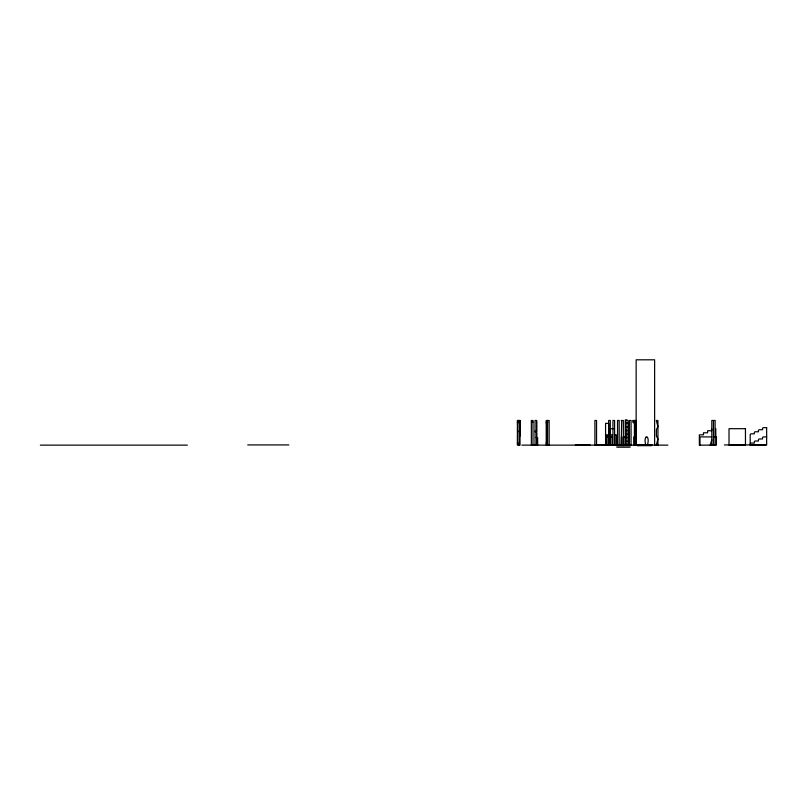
<?xml version="1.0" encoding="UTF-8"?>
<svg xmlns="http://www.w3.org/2000/svg" width="807" height="807" viewBox="0 0 807 807"><rect width="100%" height="100%" fill="white"/><g stroke="black" fill="none" stroke-linecap="round" stroke-linejoin="round"><path stroke-width="1.21" d="M606.682 436.91L607.197 436.395L607.197 436.91M625.859 445.131L626.373 436.395L625.859 420.467L628.017 420.467L628.017 445.131M634.413 437.424L634.917 436.91L636.057 437.424M645.802 445.131C642.755 434.166 650.503 434.166 647.446 445.131M656.293 445.131L657.937 438.968L656.394 436.073L656.394 429.526L657.937 426.631L656.293 420.467L657.937 420.467L657.937 445.131M710.16 445.131L711.814 439.815M536.252 437.152L537.623 437.515L537.654 445.131M626.918 419.953L625.274 419.953L625.274 423.029L626.918 423.029M517.388 422.111L519.032 422.111M531.359 422.111L533.003 422.111M546.228 422.111L547.872 422.111M517.388 422.929L517.902 422.929M546.228 422.929L546.743 422.929M627.372 423.362L629.268 423.362L629.268 445.131M626.918 423.544L625.274 423.544L625.274 426.631L626.918 426.631M627.493 426.631L629.268 426.631M626.918 427.145L625.274 427.145L625.274 430.232L626.918 430.232M613.723 428.688L610.163 428.688L610.163 445.131M626.918 430.746L625.274 430.746L625.274 433.823L626.918 433.823M518.901 431.251L520.031 431.251M535.031 431.251L535.545 431.251M518.901 431.765L520.031 431.765M535.031 431.765L535.545 431.765M626.918 434.337L625.274 434.337L625.274 437.424M606.682 436.395L608.841 436.395L608.841 445.131M606.551 436.91L608.841 436.91M610.627 436.91L612.271 436.91M625.849 436.91L623.69 436.91L623.69 445.646M634.413 436.91L633.899 436.91L633.899 445.131M711.734 436.91L699.982 436.91L699.982 445.131M713.459 436.91L716.434 436.91L716.434 445.131L699.346 445.131L699.346 434.852L703.452 434.852L703.452 432.794L707.568 432.794L707.568 430.746L711.683 430.746L711.683 428.688M766.65 436.91L763.563 436.91A1.029 1.029 0 0 0 762.534 437.939L762.534 438.968L759.458 438.968A1.029 1.029 0 0 0 758.429 439.997L758.429 441.026L755.342 441.026A1.029 1.029 0 0 0 754.313 442.054L754.313 443.083L751.226 443.083A1.029 1.029 0 0 0 750.197 444.102M626.918 437.424C625.294 438.494 622.954 436.305 624.204 437.424M645.802 437.424L647.446 437.424M626.918 437.939L625.274 437.939L625.274 441.026L626.918 441.026M626.918 441.54L625.274 441.54L625.274 445.131M517.388 442.67L517.902 442.67M546.228 442.67L546.743 442.67M517.388 443.487L517.902 443.487M546.228 443.487L546.743 443.487L546.743 422.111M625.274 444.102L626.918 444.102M536.009 444.314L537.654 444.314M606.037 444.617L596.444 444.617L596.444 445.131M635.452 444.617L651.905 444.617M247.729 444.929L288.825 444.929M724.383 444.929L765.48 444.929M40.35 445.131L187.355 445.131M521.907 445.131L667.883 445.131M616.8 447.189L630.166 447.189M715.789 428.688L715.789 436.91M715.103 445.131L715.103 420.467L711.814 420.467L711.814 445.131M713.459 420.467L713.459 445.131M654.628 445.131L654.628 359.811L636.148 359.811L636.148 445.131M651.562 444.617L651.562 445.646L637.167 445.646L637.167 444.617M650.876 444.617L650.876 445.131M650.018 444.617L650.018 445.646M638.71 444.617L638.71 445.646M636.481 444.617L636.481 445.131M636.057 445.131L636.057 420.467L632.759 420.467L632.759 422.111A1.644 1.644 0 0 1 634.413 423.756M634.413 420.467L634.413 445.131M631.064 445.131L631.064 420.467L629.41 420.467L629.41 445.131M630.681 445.131L630.681 445.646L616.286 445.646L616.366 434.852L614.722 434.852L614.722 445.131M629.157 423.362L629.157 424.119M625.788 423.029L625.788 423.544M625.788 426.631L625.788 427.145M625.788 430.232L625.788 430.746M625.788 433.823L625.788 434.337M623.347 445.131L623.347 420.467L621.188 420.467L621.703 420.972L621.188 445.131M623.054 436.91L623.054 445.131M621.41 436.91L621.41 445.131M619.181 445.131L619.181 420.467L617.537 420.467L617.537 445.131M614.591 445.131L614.591 420.467L612.947 420.467L612.947 445.131M612.271 445.131L612.271 434.852L610.627 434.852L610.627 445.131M610.304 445.131L610.304 420.467L608.66 420.467L608.66 445.131M608.76 435.457L608.76 423.362L605.573 423.362L605.573 445.131M608.196 445.131L608.196 434.852L606.551 434.852L606.682 445.131M604.15 444.617L604.15 445.131M603.122 444.617L603.122 445.131M596.544 445.131L596.544 420.467L594.9 420.467L594.9 445.131M589.846 445.131L589.846 444.617L583.168 444.617L583.168 445.131M588.303 444.617L588.303 445.131M584.712 444.617L584.712 445.131M582.14 445.131L582.14 444.617L575.452 444.617L575.452 445.131M580.596 444.617L580.596 445.131M576.995 444.617L576.995 445.131M549.143 445.131L549.143 420.467L546.228 420.467L546.228 445.131M547.499 420.467L547.499 445.131M536.685 445.131L536.685 420.467L535.031 420.467L535.031 445.131M536.574 421.284L536.574 424.371M536.574 425.188L536.574 428.275M536.574 429.102L536.574 432.179M536.574 433.006L536.574 436.093M533.003 445.131L533.003 420.467L531.359 420.467L531.359 445.131M519.93 421.284L519.93 424.371M519.93 425.188L519.93 428.275M519.93 429.102L519.93 432.179M519.93 433.006L519.93 436.093M519.032 420.467L519.032 445.131M536.332 437.596C536.847 440.299 537.724 436.779 536.332 437.596M536.584 440.138L537.079 440.269L536.584 440.138M536.584 439.311L537.079 439.442L536.584 439.311M536.584 440.955L537.079 441.086L536.584 440.955M536.584 442.599L537.079 442.73L536.584 442.599M536.584 441.782L537.079 441.913L536.584 441.782M536.584 443.426L537.079 443.557L536.584 443.426M520.031 420.467L517.388 420.467L517.388 445.131L520.031 445.131L520.031 420.467M766.65 427.66L763.563 427.66A1.029 1.029 0 0 0 762.534 428.688L762.534 429.717L759.458 429.717A1.029 1.029 0 0 0 758.429 430.746L758.429 431.775L755.342 431.775A1.029 1.029 0 0 0 754.313 432.794L754.313 433.823L751.226 433.823A1.029 1.029 0 0 0 750.197 434.852L750.197 445.131L766.65 445.131L766.65 427.66M745.456 428.688L729.014 428.688L729.014 445.131L745.456 445.131L745.456 428.688"/></g></svg>
